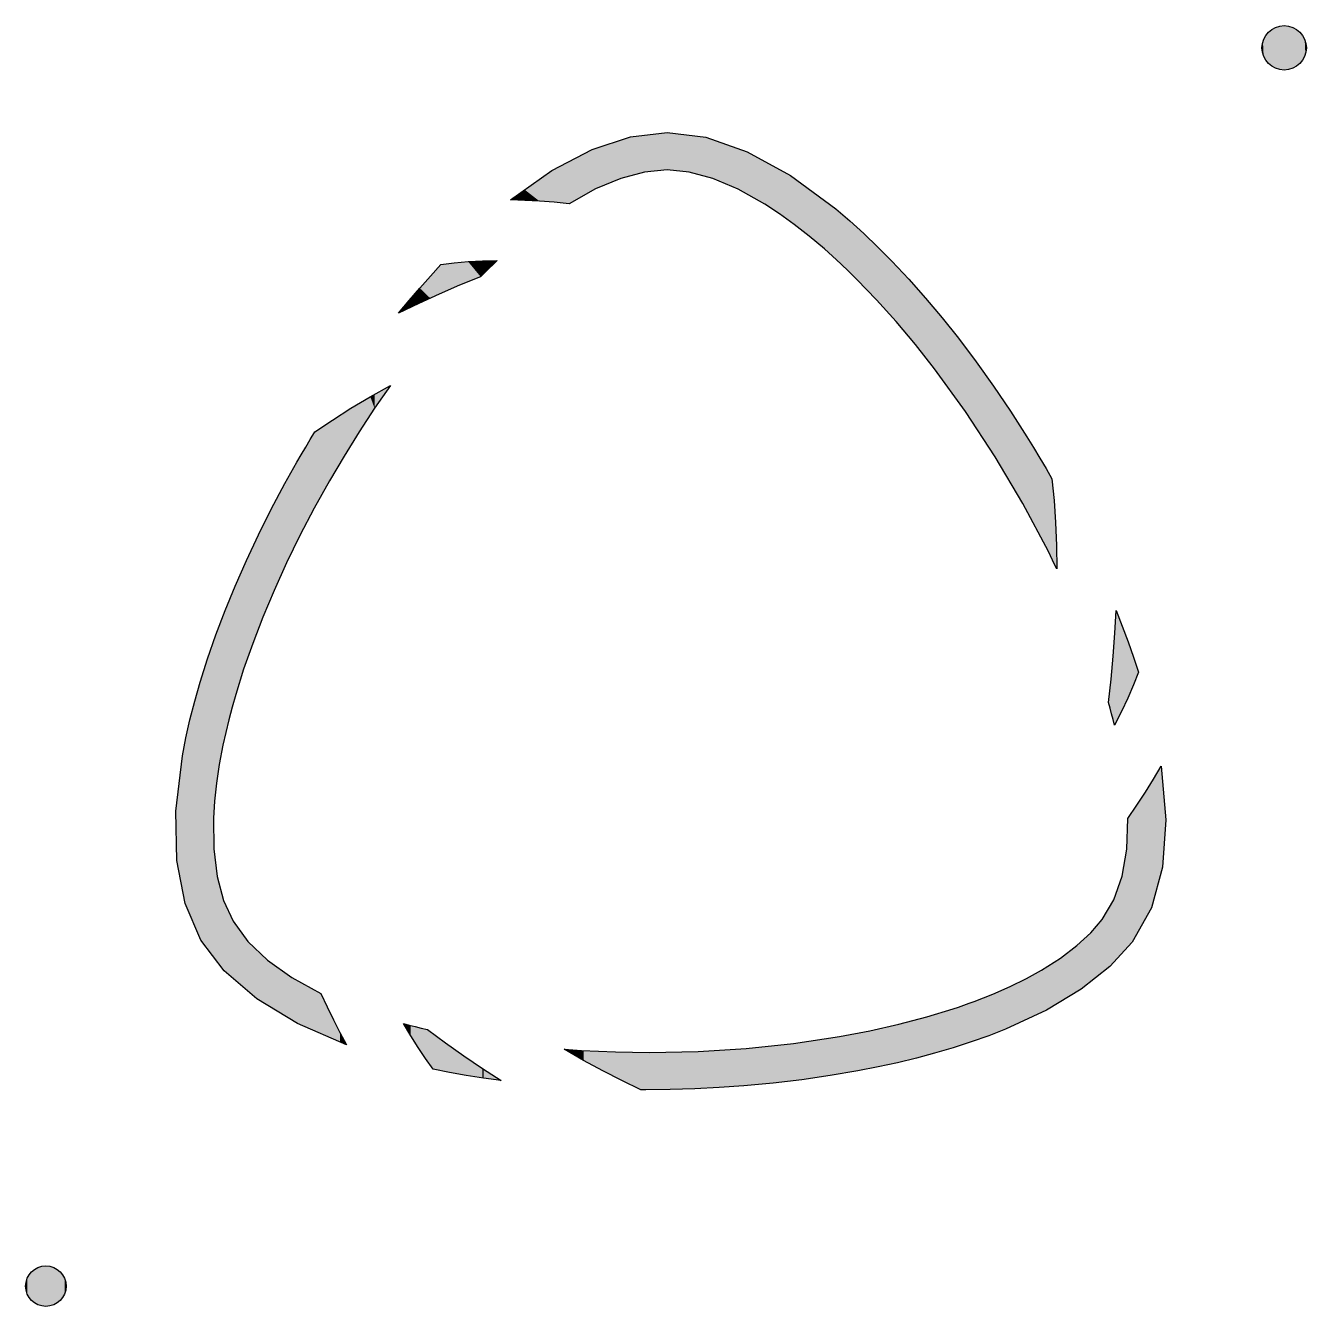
# Model space of a CAD drawing. Extents: x 0 to 45, y -45 to 0.
import ezdxf

# ---------------------------------------------------------------- set-up
doc = ezdxf.new("R2010")
doc.units = 0
doc.layers.add('LAYER_1', color=7, linetype='CONTINUOUS')

# ---------------------------------------------------------------- blocks, each defined once
blk = doc.blocks.new('*U1')
at = {"layer": 'LAYER_1', "color": 1}
for points in [[(38.313, -24.475), (38.271, -21.35), (38.313, -20.555)], [(38.313, -24.475), (38.313, -20.555), (38.506, -24.099)], [(38.506, -24.099), (38.313, -20.555), (38.506, -21.047)], [(38.506, -24.099), (38.506, -21.047), (38.529, -24.05)], [(38.529, -24.05), (38.506, -21.047), (38.529, -21.106)], [(38.529, -24.05), (38.529, -21.106), (38.729, -23.627)], [(38.729, -23.627), (38.529, -21.106), (38.729, -21.642)], [(38.258, -24.581), (38.212, -22.154), (38.258, -21.521)], [(38.271, -24.557), (38.258, -21.521), (38.271, -21.35)], [(38.258, -24.581), (38.258, -21.521), (38.271, -24.557)], [(38.271, -24.557), (38.271, -21.35), (38.313, -24.475)], [(38.729, -23.627), (38.729, -21.642), (38.733, -23.619)], [(38.733, -23.619), (38.729, -21.642), (38.733, -21.65)], [(38.733, -23.619), (38.733, -21.65), (38.922, -23.177)], [(38.922, -23.177), (38.733, -21.65), (38.922, -22.188)], [(38.208, -24.384), (38.156, -22.754), (38.208, -22.192)], [(38.212, -24.398), (38.208, -22.192), (38.212, -22.154)], [(38.208, -24.384), (38.208, -22.192), (38.212, -24.398)], [(38.212, -24.398), (38.212, -22.154), (38.258, -24.581)], [(38.922, -23.177), (38.922, -22.188), (38.927, -23.167)], [(38.927, -23.167), (38.922, -22.188), (38.927, -22.202)], [(38.927, -23.167), (38.927, -22.202), (39.098, -22.718)], [(38.156, -24.184), (38.137, -22.965), (38.156, -22.754)], [(38.156, -24.184), (38.156, -22.754), (38.208, -24.384)], [(38.102, -23.984), (38.045, -23.782), (38.102, -23.275)], [(38.137, -24.112), (38.102, -23.275), (38.137, -22.965)], [(38.102, -23.984), (38.102, -23.275), (38.137, -24.112)], [(38.137, -24.112), (38.137, -22.965), (38.156, -24.184)]]:
    blk.add_solid(points, dxfattribs=at)
blk = doc.blocks.new('*U2')
at = {"layer": 'LAYER_1', "color": 1}
for points in [[(13.48, -35.408), (13.273, -35.059), (13.48, -35.114)], [(13.48, -35.408), (13.48, -35.114), (13.529, -35.491)], [(13.529, -35.491), (13.48, -35.114), (13.529, -35.126)], [(13.529, -35.491), (13.529, -35.126), (13.689, -35.746)], [(13.689, -35.746), (13.529, -35.126), (13.689, -35.167)], [(13.689, -35.746), (13.689, -35.167), (13.788, -35.902)], [(13.788, -35.902), (13.689, -35.167), (13.788, -35.192)], [(13.788, -35.902), (13.788, -35.192), (13.901, -36.072)], [(13.901, -36.072), (13.788, -35.192), (13.901, -35.219)], [(13.901, -36.072), (13.901, -35.219), (14.05, -36.293)], [(14.05, -36.293), (13.901, -35.219), (14.05, -35.254)], [(14.05, -36.293), (14.05, -35.254), (14.116, -36.385)], [(14.116, -36.385), (14.05, -35.254), (14.116, -35.27)], [(14.116, -36.385), (14.116, -35.27), (14.314, -36.662)], [(14.314, -36.662), (14.116, -35.27), (14.314, -35.416)], [(14.314, -36.662), (14.314, -35.416), (14.755, -36.751)], [(14.755, -36.751), (14.314, -35.416), (14.755, -35.741)], [(14.755, -36.751), (14.755, -35.741), (14.891, -36.778)], [(14.891, -36.778), (14.755, -35.741), (14.891, -35.837)], [(14.891, -36.778), (14.891, -35.837), (15.401, -36.87)], [(15.401, -36.87), (14.891, -35.837), (15.401, -36.198)], [(15.401, -36.87), (15.401, -36.198), (15.483, -36.885)], [(15.483, -36.885), (15.401, -36.198), (15.483, -36.254)], [(15.483, -36.885), (15.483, -36.254), (16.052, -36.975)], [(16.052, -36.975), (15.483, -36.254), (16.052, -36.64)], [(16.052, -36.975), (16.052, -36.64), (16.088, -36.981)], [(16.088, -36.981), (16.052, -36.64), (16.088, -36.664)], [(16.088, -36.981), (16.088, -36.664), (16.706, -37.068)]]:
    blk.add_solid(points, dxfattribs=at)
blk = doc.blocks.new('*U3')
at = {"layer": 'LAYER_1', "color": 1}
for points in [[(20.909, -5.37), (20.026, -4.308), (20.909, -4.017)], [(21.251, -5.279), (20.909, -4.017), (21.251, -3.904)], [(20.909, -5.37), (20.909, -4.017), (21.251, -5.279)], [(21.748, -5.147), (21.251, -3.904), (21.748, -3.846)], [(21.251, -5.279), (21.251, -3.904), (21.748, -5.147)], [(22.54, -5.072), (21.748, -3.846), (22.54, -3.755)], [(21.748, -5.147), (21.748, -3.846), (22.54, -5.072)], [(22.54, -5.072), (22.54, -3.755), (23.318, -5.148)], [(23.318, -5.148), (22.54, -3.755), (23.318, -3.851)], [(23.318, -5.148), (23.318, -3.851), (23.905, -5.307)], [(23.905, -5.307), (23.318, -3.851), (23.905, -3.924)], [(23.905, -5.307), (23.905, -3.924), (24.151, -5.374)], [(24.151, -5.374), (23.905, -3.924), (24.151, -4.01)], [(24.151, -5.374), (24.151, -4.01), (25.037, -5.75)], [(25.037, -5.75), (24.151, -4.01), (25.037, -4.32)], [(19.901, -5.809), (19.102, -4.771), (19.901, -4.35)], [(20.026, -5.74), (19.901, -4.35), (20.026, -4.308)], [(19.901, -5.809), (19.901, -4.35), (20.026, -5.74)], [(20.026, -5.74), (20.026, -4.308), (20.909, -5.37)], [(25.037, -5.75), (25.037, -4.32), (25.351, -5.926)], [(25.351, -5.926), (25.037, -4.32), (25.351, -4.43)], [(25.351, -5.926), (25.351, -4.43), (25.973, -6.275)], [(25.973, -6.275), (25.351, -4.43), (25.973, -4.774)], [(19.102, -6.256), (18.572, -5.05), (19.102, -4.771)], [(19.102, -6.256), (19.102, -4.771), (19.901, -5.809)], [(25.973, -6.275), (25.973, -4.774), (26.485, -6.611)], [(26.485, -6.611), (25.973, -4.774), (26.485, -5.057)], [(18.494, -6.199), (18.05, -5.405), (18.494, -5.09)], [(18.572, -6.205), (18.494, -5.09), (18.572, -5.05)], [(18.494, -6.199), (18.494, -5.09), (18.572, -6.205)], [(18.572, -6.205), (18.572, -5.05), (19.102, -6.256)], [(26.485, -6.611), (26.485, -5.057), (26.872, -6.89)], [(26.872, -6.89), (26.485, -5.057), (26.872, -5.27)], [(26.872, -6.89), (26.872, -5.27), (27.006, -6.986)], [(27.006, -6.986), (26.872, -5.27), (27.006, -5.369)], [(27.006, -6.986), (27.006, -5.369), (27.533, -7.399)], [(27.533, -7.399), (27.006, -5.369), (27.533, -5.758)], [(17.538, -6.139), (17.035, -6.124), (17.538, -5.768)], [(18.05, -6.166), (17.538, -5.768), (18.05, -5.405)], [(17.538, -6.139), (17.538, -5.768), (18.05, -6.166)], [(18.05, -6.166), (18.05, -5.405), (18.494, -6.199)], [(27.533, -7.399), (27.533, -5.758), (28.064, -7.847)], [(28.064, -7.847), (27.533, -5.758), (28.064, -6.15)], [(28.064, -7.847), (28.064, -6.15), (28.352, -8.103)], [(28.352, -8.103), (28.064, -6.15), (28.352, -6.362)], [(28.352, -8.103), (28.352, -6.362), (28.462, -8.204)], [(28.462, -8.204), (28.352, -6.362), (28.462, -6.443)], [(28.462, -8.204), (28.462, -6.443), (28.639, -8.367)], [(28.639, -8.367), (28.462, -6.443), (28.639, -6.593)], [(28.639, -8.367), (28.639, -6.593), (28.925, -8.639)], [(28.925, -8.639), (28.639, -6.593), (28.925, -6.837)], [(28.925, -8.639), (28.925, -6.837), (28.955, -8.668)], [(28.955, -8.668), (28.925, -6.837), (28.955, -6.862)], [(28.955, -8.668), (28.955, -6.862), (29.209, -8.918)], [(29.209, -8.918), (28.955, -6.862), (29.209, -7.091)], [(29.209, -8.918), (29.209, -7.091), (29.449, -9.167)], [(29.449, -9.167), (29.209, -7.091), (29.449, -7.309)], [(29.449, -9.167), (29.449, -7.309), (29.901, -9.636)], [(29.901, -9.636), (29.449, -7.309), (29.901, -7.741)], [(29.901, -9.636), (29.901, -7.741), (29.945, -9.684)], [(29.945, -9.684), (29.901, -7.741), (29.945, -7.783)], [(29.945, -9.684), (29.945, -7.783), (30.44, -10.234)], [(30.44, -10.234), (29.945, -7.783), (30.44, -8.281)], [(30.44, -10.234), (30.44, -8.281), (30.588, -10.4)], [(30.588, -10.4), (30.44, -8.281), (30.588, -8.439)], [(30.588, -10.4), (30.588, -8.439), (31.03, -10.924)], [(31.03, -10.924), (30.588, -8.439), (31.03, -8.909)], [(31.03, -10.924), (31.03, -8.909), (31.268, -11.206)], [(31.268, -11.206), (31.03, -8.909), (31.268, -9.177)], [(31.268, -11.206), (31.268, -9.177), (31.617, -11.648)], [(31.617, -11.648), (31.268, -9.177), (31.617, -9.571)], [(31.617, -11.648), (31.617, -9.571), (31.936, -12.054)], [(31.936, -12.054), (31.617, -9.571), (31.936, -9.951)], [(31.936, -12.054), (31.936, -9.951), (32.199, -12.415)], [(32.199, -12.415), (31.936, -9.951), (32.199, -10.263)], [(32.199, -12.415), (32.199, -10.263), (32.774, -13.208)], [(32.774, -13.208), (32.199, -10.263), (32.774, -10.985)], [(32.774, -13.208), (32.774, -10.985), (33.028, -13.559)], [(33.028, -13.559), (32.774, -10.985), (33.028, -11.322)], [(33.028, -13.559), (33.028, -11.322), (33.398, -14.123)], [(33.398, -14.123), (33.028, -11.322), (33.398, -11.811)], [(33.398, -14.123), (33.398, -11.811), (34.009, -15.056)], [(34.009, -15.056), (33.398, -11.811), (34.009, -12.666)], [(34.009, -15.056), (34.009, -12.666), (34.068, -15.147)], [(34.068, -15.147), (34.009, -12.666), (34.068, -12.754)], [(34.068, -15.147), (34.068, -12.754), (34.605, -16.056)], [(34.605, -16.056), (34.068, -12.754), (34.605, -13.547)], [(34.605, -16.056), (34.605, -13.547), (35.041, -16.795)], [(35.041, -16.795), (34.605, -13.547), (35.041, -14.228)], [(35.041, -16.795), (35.041, -14.228), (35.183, -17.063)], [(35.183, -17.063), (35.041, -14.228), (35.183, -14.45)], [(35.183, -17.063), (35.183, -14.45), (35.412, -17.497)], [(35.412, -17.497), (35.183, -14.45), (35.412, -14.823)], [(35.412, -17.497), (35.412, -14.823), (35.636, -17.919)], [(35.636, -17.919), (35.412, -14.823), (35.636, -15.193)], [(35.636, -17.919), (35.636, -15.193), (35.852, -18.328)], [(35.852, -18.328), (35.636, -15.193), (35.852, -15.56)], [(35.852, -18.328), (35.852, -15.56), (35.934, -18.482)], [(35.934, -18.482), (35.852, -15.56), (35.934, -15.702)], [(35.934, -18.482), (35.934, -15.702), (36.008, -18.631)], [(36.008, -18.631), (35.934, -15.702), (36.008, -15.831)], [(36.008, -18.631), (36.008, -15.831), (36.061, -18.739)], [(36.061, -18.739), (36.008, -15.831), (36.061, -15.923)], [(36.061, -18.739), (36.061, -15.923), (36.081, -18.781)], [(36.081, -18.781), (36.061, -15.923), (36.081, -16.137)], [(36.081, -18.781), (36.081, -16.137), (36.134, -18.889)], [(36.134, -18.889), (36.081, -16.137), (36.134, -16.68)], [(36.134, -18.889), (36.134, -16.68), (36.155, -18.932)], [(36.155, -18.932), (36.134, -16.68), (36.155, -16.992)], [(36.155, -18.932), (36.155, -16.992), (36.186, -18.998)], [(36.186, -18.998), (36.155, -16.992), (36.186, -17.461)], [(36.186, -18.998), (36.186, -17.461), (36.217, -19.063)], [(36.217, -19.063), (36.186, -17.461), (36.217, -18.263)], [(36.217, -19.063), (36.217, -18.263), (36.228, -19.084)]]:
    blk.add_solid(points, dxfattribs=at)
blk = doc.blocks.new('*U4')
at = {"layer": 'LAYER_1', "color": 1}
for points in [[(39.896, -29.753), (39.63, -26.471), (39.896, -26.017)], [(39.896, -29.753), (39.896, -26.017), (39.948, -29.565)], [(39.948, -29.565), (39.896, -26.017), (39.948, -26.605)], [(39.63, -30.718), (39.553, -26.596), (39.63, -26.471)], [(39.63, -30.718), (39.63, -26.471), (39.896, -29.753)], [(39.347, -31.365), (39.047, -27.393), (39.347, -26.93)], [(39.553, -30.998), (39.347, -26.93), (39.553, -26.596)], [(39.347, -31.365), (39.347, -26.93), (39.553, -30.998)], [(39.553, -30.998), (39.553, -26.596), (39.63, -30.718)], [(39.948, -29.565), (39.948, -26.605), (40.062, -27.903)], [(39.047, -31.9), (38.879, -27.639), (39.047, -27.393)], [(39.047, -31.9), (39.047, -27.393), (39.347, -31.365)], [(38.73, -32.362), (38.689, -28.936), (38.73, -27.858)], [(38.879, -32.198), (38.73, -27.858), (38.879, -27.639)], [(38.73, -32.362), (38.73, -27.858), (38.879, -32.198)], [(38.879, -32.198), (38.879, -27.639), (39.047, -31.9)], [(38.689, -32.408), (38.524, -29.889), (38.689, -28.936)], [(38.689, -32.408), (38.689, -28.936), (38.73, -32.362)], [(38.524, -32.589), (38.236, -30.713), (38.524, -29.889)], [(38.524, -32.589), (38.524, -29.889), (38.689, -32.408)], [(38.096, -33.059), (37.826, -31.406), (38.096, -30.95)], [(38.236, -32.905), (38.096, -30.95), (38.236, -30.713)], [(38.096, -33.059), (38.096, -30.95), (38.236, -32.905)], [(38.236, -32.905), (38.236, -30.713), (38.524, -32.589)], [(37.826, -33.274), (37.425, -31.873), (37.826, -31.406)], [(37.826, -33.274), (37.826, -31.406), (38.096, -33.059)], [(37.425, -33.593), (37.092, -32.182), (37.425, -31.873)], [(37.425, -33.593), (37.425, -31.873), (37.826, -33.274)], [(36.935, -33.952), (36.359, -32.764), (36.935, -32.326)], [(37.092, -33.858), (36.935, -32.326), (37.092, -32.182)], [(36.935, -33.952), (36.935, -32.326), (37.092, -33.858)], [(37.092, -33.858), (37.092, -32.182), (37.425, -33.593)], [(36.359, -34.298), (35.869, -33.076), (36.359, -32.764)], [(36.359, -34.298), (36.359, -32.764), (36.935, -33.952)], [(35.699, -34.671), (35.166, -33.478), (35.699, -33.184)], [(35.869, -34.592), (35.699, -33.184), (35.869, -33.076)], [(35.699, -34.671), (35.699, -33.184), (35.869, -34.592)], [(35.869, -34.592), (35.869, -33.076), (36.359, -34.298)], [(35.166, -34.918), (34.592, -33.76), (35.166, -33.478)], [(35.166, -34.918), (35.166, -33.478), (35.699, -34.671)], [(33.841, -35.489), (33.328, -34.285), (33.841, -34.083)], [(33.978, -35.436), (33.841, -34.083), (33.978, -34.029)], [(33.841, -35.489), (33.841, -34.083), (33.978, -35.436)], [(34.432, -35.258), (33.978, -34.029), (34.432, -33.83)], [(33.978, -35.436), (33.978, -34.029), (34.432, -35.258)], [(34.592, -35.184), (34.432, -33.83), (34.592, -33.76)], [(34.432, -35.258), (34.432, -33.83), (34.592, -35.184)], [(34.592, -35.184), (34.592, -33.76), (35.166, -34.918)], [(32.588, -35.915), (31.937, -34.744), (32.588, -34.545)], [(32.592, -35.914), (32.588, -34.545), (32.592, -34.544)], [(32.588, -35.915), (32.588, -34.545), (32.592, -35.914)], [(32.776, -35.854), (32.592, -34.544), (32.776, -34.482)], [(32.592, -35.914), (32.592, -34.544), (32.776, -35.854)], [(32.962, -35.794), (32.776, -34.482), (32.962, -34.417)], [(32.776, -35.854), (32.776, -34.482), (32.962, -35.794)], [(33.146, -35.734), (32.962, -34.417), (33.146, -34.352)], [(32.962, -35.794), (32.962, -34.417), (33.146, -35.734)], [(33.227, -35.708), (33.146, -34.352), (33.227, -34.322)], [(33.146, -35.734), (33.146, -34.352), (33.227, -35.708)], [(33.328, -35.672), (33.227, -34.322), (33.328, -34.285)], [(33.227, -35.708), (33.227, -34.322), (33.328, -35.672)], [(33.328, -35.672), (33.328, -34.285), (33.841, -35.489)], [(30.634, -36.437), (29.949, -35.252), (30.634, -35.098)], [(30.686, -36.424), (30.634, -35.098), (30.686, -35.086)], [(30.634, -36.437), (30.634, -35.098), (30.686, -36.424)], [(31.297, -36.277), (30.686, -35.086), (31.297, -34.925)], [(30.686, -36.424), (30.686, -35.086), (31.297, -36.277)], [(31.662, -36.179), (31.297, -34.925), (31.662, -34.829)], [(31.297, -36.277), (31.297, -34.925), (31.662, -36.179)], [(31.937, -36.106), (31.662, -34.829), (31.937, -34.744)], [(31.662, -36.179), (31.662, -34.829), (31.937, -36.106)], [(31.937, -36.106), (31.937, -34.744), (32.588, -35.915)], [(28.596, -36.836), (28.272, -35.568), (28.596, -35.52)], [(29.244, -36.724), (28.596, -35.52), (29.244, -35.396)], [(28.596, -36.836), (28.596, -35.52), (29.244, -36.724)], [(29.663, -36.642), (29.244, -35.396), (29.663, -35.316)], [(29.244, -36.724), (29.244, -35.396), (29.663, -36.642)], [(29.949, -36.586), (29.663, -35.316), (29.949, -35.252)], [(29.663, -36.642), (29.663, -35.316), (29.949, -36.586)], [(29.949, -36.586), (29.949, -35.252), (30.634, -36.437)], [(19.078, -36.055), (18.925, -35.967), (19.078, -35.978)], [(19.078, -36.055), (19.078, -35.978), (19.229, -36.142)], [(19.229, -36.142), (19.078, -35.978), (19.229, -35.988)], [(19.229, -36.142), (19.229, -35.988), (19.38, -36.229)], [(19.38, -36.229), (19.229, -35.988), (19.38, -35.998)], [(19.38, -36.229), (19.38, -35.998), (19.529, -36.315)], [(19.529, -36.315), (19.38, -35.998), (19.529, -36.007)], [(24.372, -37.311), (23.633, -36.041), (24.372, -35.995)], [(25.233, -37.25), (24.372, -35.995), (25.233, -35.942)], [(24.372, -37.311), (24.372, -35.995), (25.233, -37.25)], [(25.322, -37.242), (25.233, -35.942), (25.322, -35.936)], [(25.233, -37.25), (25.233, -35.942), (25.322, -37.242)], [(26.263, -37.154), (25.322, -35.936), (26.263, -35.837)], [(25.322, -37.242), (25.322, -35.936), (26.263, -37.154)], [(26.979, -37.07), (26.263, -35.837), (26.979, -35.762)], [(26.263, -37.154), (26.263, -35.837), (26.979, -37.07)], [(27.277, -37.035), (26.979, -35.762), (27.277, -35.717)], [(26.979, -37.07), (26.979, -35.762), (27.277, -37.035)], [(28.272, -36.891), (27.277, -35.717), (28.272, -35.568)], [(27.277, -37.035), (27.277, -35.717), (28.272, -36.891)], [(28.272, -36.891), (28.272, -35.568), (28.596, -36.836)], [(19.529, -36.315), (19.529, -36.007), (19.606, -36.359)], [(19.606, -36.359), (19.529, -36.007), (19.606, -36.011)], [(19.606, -36.359), (19.606, -36.011), (20.123, -36.64)], [(20.123, -36.64), (19.606, -36.011), (20.123, -36.037)], [(20.123, -36.64), (20.123, -36.037), (20.282, -36.727)], [(20.282, -36.727), (20.123, -36.037), (20.282, -36.042)], [(20.282, -36.727), (20.282, -36.042), (20.72, -36.951)], [(20.72, -36.951), (20.282, -36.042), (20.72, -36.058)], [(20.72, -36.951), (20.72, -36.058), (20.952, -37.069)], [(20.952, -37.069), (20.72, -36.058), (20.952, -36.063)], [(20.952, -37.069), (20.952, -36.063), (21.319, -37.245)], [(21.319, -37.245), (20.952, -36.063), (21.319, -36.071)], [(21.319, -37.245), (21.319, -36.071), (21.613, -37.387)], [(21.613, -37.387), (21.319, -36.071), (21.613, -36.073)], [(21.613, -37.387), (21.613, -36.073), (21.659, -37.387)], [(21.659, -37.387), (21.613, -36.073), (21.659, -36.074)], [(21.659, -37.387), (21.659, -36.074), (21.705, -37.388)], [(21.705, -37.388), (21.659, -36.074), (21.705, -36.074)], [(21.705, -37.388), (21.705, -36.074), (21.75, -37.388)], [(21.75, -37.388), (21.705, -36.074), (21.75, -36.074)], [(21.75, -37.388), (21.75, -36.074), (21.796, -37.389)], [(21.796, -37.389), (21.75, -36.074), (21.796, -36.075)], [(21.796, -37.389), (21.796, -36.075), (21.916, -37.388)], [(21.916, -37.388), (21.796, -36.075), (21.916, -36.076)], [(22.65, -37.38), (21.916, -36.076), (22.65, -36.061)], [(21.916, -37.388), (21.916, -36.076), (22.65, -37.38)], [(23.51, -37.354), (22.65, -36.061), (23.51, -36.043)], [(22.65, -37.38), (22.65, -36.061), (23.51, -37.354)], [(23.633, -37.348), (23.51, -36.043), (23.633, -36.041)], [(23.51, -37.354), (23.51, -36.043), (23.633, -37.348)], [(23.633, -37.348), (23.633, -36.041), (24.372, -37.311)]]:
    blk.add_solid(points, dxfattribs=at)
blk = doc.blocks.new('*U5')
at = {"layer": 'LAYER_1', "color": 1}
for points in [[(14.525, -9.441), (14.221, -8.804), (14.525, -8.473)], [(14.594, -9.411), (14.525, -8.473), (14.594, -8.397)], [(14.525, -9.441), (14.525, -8.473), (14.594, -9.411)], [(15.06, -9.208), (14.594, -8.397), (15.06, -8.337)], [(14.594, -9.411), (14.594, -8.397), (15.06, -9.208)], [(15.25, -9.125), (15.06, -8.337), (15.25, -8.319)], [(15.06, -9.208), (15.06, -8.337), (15.25, -9.125)], [(15.546, -9.003), (15.25, -8.319), (15.546, -8.292)], [(15.25, -9.125), (15.25, -8.319), (15.546, -9.003)], [(15.985, -8.822), (15.546, -8.292), (15.985, -8.267)], [(15.546, -9.003), (15.546, -8.292), (15.985, -8.822)], [(16.05, -8.757), (15.985, -8.267), (16.05, -8.263)], [(15.985, -8.822), (15.985, -8.267), (16.05, -8.757)], [(16.129, -8.677), (16.05, -8.263), (16.129, -8.261)], [(16.05, -8.757), (16.05, -8.263), (16.129, -8.677)], [(16.275, -8.534), (16.129, -8.261), (16.275, -8.258)], [(16.129, -8.677), (16.129, -8.261), (16.275, -8.534)], [(16.422, -8.392), (16.275, -8.258), (16.422, -8.254)], [(16.275, -8.534), (16.275, -8.258), (16.422, -8.392)], [(16.422, -8.392), (16.422, -8.254), (16.57, -8.251)], [(14.221, -9.581), (13.848, -9.224), (14.221, -8.804)], [(14.221, -9.581), (14.221, -8.804), (14.525, -9.441)], [(13.81, -9.769), (13.476, -9.659), (13.81, -9.269)], [(13.848, -9.751), (13.81, -9.269), (13.848, -9.224)], [(13.81, -9.769), (13.81, -9.269), (13.848, -9.751)], [(13.848, -9.751), (13.848, -9.224), (14.221, -9.581)], [(13.476, -9.93), (13.107, -10.108), (13.476, -9.659)], [(13.476, -9.93), (13.476, -9.659), (13.81, -9.769)]]:
    blk.add_solid(points, dxfattribs=at)
blk = doc.blocks.new('*U6')
at = {"layer": 'LAYER_1', "color": 1}
for points in [[(12.11, -13.674), (11.717, -13.274), (12.11, -13.039)], [(12.26, -13.445), (12.11, -13.039), (12.26, -12.954)], [(12.11, -13.674), (12.11, -13.039), (12.26, -13.445)], [(12.26, -13.445), (12.26, -12.954), (12.816, -12.642)], [(11.432, -14.732), (11.276, -13.543), (11.432, -13.444)], [(11.717, -14.273), (11.432, -13.444), (11.717, -13.274)], [(11.432, -14.732), (11.432, -13.444), (11.717, -14.273)], [(11.717, -14.273), (11.717, -13.274), (12.11, -13.674)], [(10.673, -15.997), (10.592, -13.986), (10.673, -13.931)], [(10.783, -15.812), (10.673, -13.931), (10.783, -13.857)], [(10.673, -15.997), (10.673, -13.931), (10.783, -15.812)], [(10.816, -15.755), (10.783, -13.857), (10.816, -13.836)], [(10.783, -15.812), (10.783, -13.857), (10.816, -15.755)], [(11.044, -15.368), (10.816, -13.836), (11.044, -13.691)], [(10.816, -15.755), (10.816, -13.836), (11.044, -15.368)], [(11.187, -15.125), (11.044, -13.691), (11.187, -13.599)], [(11.044, -15.368), (11.044, -13.691), (11.187, -15.125)], [(11.276, -14.982), (11.187, -13.599), (11.276, -13.543)], [(11.187, -15.125), (11.187, -13.599), (11.276, -14.982)], [(11.276, -14.982), (11.276, -13.543), (11.432, -14.732)], [(10.141, -16.955), (10, -14.544), (10.141, -14.314)], [(10.164, -16.913), (10.141, -14.314), (10.164, -14.276)], [(10.141, -16.955), (10.141, -14.314), (10.164, -16.913)], [(10.374, -16.536), (10.164, -14.276), (10.374, -14.134)], [(10.164, -16.913), (10.164, -14.276), (10.374, -16.536)], [(10.592, -16.143), (10.374, -14.134), (10.592, -13.986)], [(10.374, -16.536), (10.374, -14.134), (10.592, -16.143)], [(10.592, -16.143), (10.592, -13.986), (10.673, -15.997)], [(9.84, -17.53), (9.683, -15.077), (9.84, -14.811)], [(10, -17.223), (9.84, -14.811), (10, -14.544)], [(9.84, -17.53), (9.84, -14.811), (10, -17.223)], [(10, -17.223), (10, -14.544), (10.141, -16.955)], [(9.556, -18.084), (9.53, -15.342), (9.556, -15.296)], [(9.638, -17.917), (9.556, -15.296), (9.638, -15.155)], [(9.556, -18.084), (9.556, -15.296), (9.638, -17.917)], [(9.683, -17.831), (9.638, -15.155), (9.683, -15.077)], [(9.638, -17.917), (9.638, -15.155), (9.683, -17.831)], [(9.683, -17.831), (9.683, -15.077), (9.84, -17.53)], [(9.319, -18.57), (9.215, -15.904), (9.319, -15.715)], [(9.351, -18.505), (9.319, -15.715), (9.351, -15.658)], [(9.319, -18.57), (9.319, -15.715), (9.351, -18.505)], [(9.424, -18.355), (9.351, -15.658), (9.424, -15.527)], [(9.351, -18.505), (9.351, -15.658), (9.424, -18.355)], [(9.53, -18.138), (9.424, -15.527), (9.53, -15.342)], [(9.424, -18.355), (9.424, -15.527), (9.53, -18.138)], [(9.53, -18.138), (9.53, -15.342), (9.556, -18.084)], [(9.11, -19.006), (8.73, -16.809), (9.11, -16.093)], [(9.167, -18.881), (9.11, -16.093), (9.167, -15.99)], [(9.11, -19.006), (9.11, -16.093), (9.167, -18.881)], [(9.215, -18.784), (9.167, -15.99), (9.215, -15.904)], [(9.167, -18.881), (9.167, -15.99), (9.215, -18.784)], [(9.215, -18.784), (9.215, -15.904), (9.319, -18.57)], [(8.633, -20.073), (8.495, -17.266), (8.633, -16.991)], [(8.73, -19.842), (8.633, -16.991), (8.73, -16.809)], [(8.633, -20.073), (8.633, -16.991), (8.73, -19.842)], [(8.73, -19.842), (8.73, -16.809), (9.11, -19.006)], [(8.495, -20.4), (8.335, -17.586), (8.495, -17.266)], [(8.495, -20.4), (8.495, -17.266), (8.633, -20.073)], [(8.181, -21.179), (8.119, -18.024), (8.181, -17.892)], [(8.335, -20.781), (8.181, -17.892), (8.335, -17.586)], [(8.181, -21.179), (8.181, -17.892), (8.335, -20.781)], [(8.335, -20.781), (8.335, -17.586), (8.495, -20.4)], [(7.978, -21.707), (7.809, -18.682), (7.978, -18.325)], [(8.119, -21.34), (7.978, -18.325), (8.119, -18.024)], [(7.978, -21.707), (7.978, -18.325), (8.119, -21.34)], [(8.119, -21.34), (8.119, -18.024), (8.181, -21.179)], [(7.757, -22.337), (7.659, -19.015), (7.757, -18.793)], [(7.809, -22.187), (7.757, -18.793), (7.809, -18.682)], [(7.757, -22.337), (7.757, -18.793), (7.809, -22.187)], [(7.809, -22.187), (7.809, -18.682), (7.978, -21.707)], [(7.659, -22.615), (7.381, -19.645), (7.659, -19.015)], [(7.659, -22.615), (7.659, -19.015), (7.757, -22.337)], [(7.361, -23.574), (7.296, -19.851), (7.361, -19.691)], [(7.381, -23.503), (7.361, -19.691), (7.381, -19.645)], [(7.361, -23.574), (7.361, -19.691), (7.381, -23.503)], [(7.381, -23.503), (7.381, -19.645), (7.659, -22.615)], [(7.137, -24.397), (7.03, -20.497), (7.137, -20.237)], [(7.254, -23.951), (7.137, -20.237), (7.254, -19.951)], [(7.137, -24.397), (7.137, -20.237), (7.254, -23.951)], [(7.296, -23.806), (7.254, -19.951), (7.296, -19.851)], [(7.254, -23.951), (7.254, -19.951), (7.296, -23.806)], [(7.296, -23.806), (7.296, -19.851), (7.361, -23.574)], [(6.958, -25.169), (6.934, -20.746), (6.958, -20.683)], [(6.981, -25.065), (6.958, -20.683), (6.981, -20.622)], [(6.958, -25.169), (6.958, -20.683), (6.981, -25.065)], [(7.008, -24.944), (6.981, -20.622), (7.008, -20.553)], [(6.981, -25.065), (6.981, -20.622), (7.008, -24.944)], [(7.03, -24.84), (7.008, -20.553), (7.03, -20.497)], [(7.008, -24.944), (7.008, -20.553), (7.03, -24.84)], [(7.03, -24.84), (7.03, -20.497), (7.137, -24.397)], [(6.805, -25.958), (6.729, -21.285), (6.805, -21.086)], [(6.934, -25.278), (6.805, -21.086), (6.934, -20.746)], [(6.805, -25.958), (6.805, -21.086), (6.934, -25.278)], [(6.934, -25.278), (6.934, -20.746), (6.958, -25.169)], [(6.637, -27.245), (6.609, -21.619), (6.637, -21.539)], [(6.684, -26.819), (6.637, -21.539), (6.684, -21.405)], [(6.637, -27.245), (6.637, -21.539), (6.684, -26.819)], [(6.706, -26.615), (6.684, -21.405), (6.706, -21.347)], [(6.684, -26.819), (6.684, -21.405), (6.706, -26.615)], [(6.729, -26.461), (6.706, -21.347), (6.729, -21.285)], [(6.706, -26.615), (6.706, -21.347), (6.729, -26.461)], [(6.729, -26.461), (6.729, -21.285), (6.805, -25.958)], [(6.599, -32.713), (6.391, -22.245), (6.599, -21.649)], [(6.609, -27.682), (6.599, -21.649), (6.609, -21.619)], [(6.599, -27.848), (6.599, -21.649), (6.609, -27.682)], [(6.609, -27.682), (6.609, -21.619), (6.637, -27.245)], [(6.391, -32.44), (6.158, -22.98), (6.391, -22.245)], [(6.391, -32.44), (6.391, -22.245), (6.599, -32.713)], [(6.13, -32.069), (5.94, -23.734), (6.13, -23.07)], [(6.158, -32.135), (6.13, -23.07), (6.158, -22.98)], [(6.13, -32.069), (6.13, -23.07), (6.158, -32.135)], [(6.158, -32.135), (6.158, -22.98), (6.391, -32.44)], [(5.94, -31.63), (5.773, -24.387), (5.94, -23.734)], [(5.94, -31.63), (5.94, -23.734), (6.13, -32.069)], [(5.773, -31.242), (5.629, -25.027), (5.773, -24.387)], [(5.773, -31.242), (5.773, -24.387), (5.94, -31.63)], [(5.602, -30.846), (5.508, -25.651), (5.602, -25.164)], [(5.629, -30.908), (5.602, -25.164), (5.629, -25.027)], [(5.602, -30.846), (5.602, -25.164), (5.629, -30.908)], [(5.629, -30.908), (5.629, -25.027), (5.773, -31.242)], [(5.508, -30.36), (5.308, -27.332), (5.508, -25.651)], [(5.508, -30.36), (5.508, -25.651), (5.602, -30.846)], [(5.308, -29.332), (5.276, -27.598), (5.308, -27.332)], [(5.308, -29.332), (5.308, -27.332), (5.508, -30.36)], [(6.599, -32.713), (6.599, -27.848), (6.609, -32.727)], [(6.609, -32.727), (6.599, -27.848), (6.609, -28.926)], [(6.609, -32.727), (6.609, -28.926), (6.637, -32.763)], [(6.637, -32.763), (6.609, -28.926), (6.637, -29.15)], [(6.637, -32.763), (6.637, -29.15), (6.684, -32.825)], [(6.684, -32.825), (6.637, -29.15), (6.684, -29.525)], [(6.684, -32.825), (6.684, -29.525), (6.706, -32.854)], [(6.706, -32.854), (6.684, -29.525), (6.706, -29.704)], [(6.706, -32.854), (6.706, -29.704), (6.729, -32.885)], [(6.729, -32.885), (6.706, -29.704), (6.729, -29.891)], [(6.729, -32.885), (6.729, -29.891), (6.805, -32.984)], [(6.805, -32.984), (6.729, -29.891), (6.805, -30.173)], [(6.805, -32.984), (6.805, -30.173), (6.934, -33.154)], [(6.934, -33.154), (6.805, -30.173), (6.934, -30.651)], [(6.934, -33.154), (6.934, -30.651), (6.958, -33.185)], [(6.958, -33.185), (6.934, -30.651), (6.958, -30.74)], [(6.958, -33.185), (6.958, -30.74), (6.981, -33.215)], [(6.981, -33.215), (6.958, -30.74), (6.981, -30.79)], [(6.981, -33.215), (6.981, -30.79), (7.008, -33.238)], [(7.008, -33.238), (6.981, -30.79), (7.008, -30.847)], [(7.008, -33.238), (7.008, -30.847), (7.03, -33.258)], [(7.03, -33.258), (7.008, -30.847), (7.03, -30.896)], [(7.03, -33.258), (7.03, -30.896), (7.137, -33.35)], [(7.137, -33.35), (7.03, -30.896), (7.137, -31.127)], [(7.137, -33.35), (7.137, -31.127), (7.254, -33.451)], [(7.254, -33.451), (7.137, -31.127), (7.254, -31.381)], [(7.254, -33.451), (7.254, -31.381), (7.296, -33.486)], [(7.296, -33.486), (7.254, -31.381), (7.296, -31.47)], [(7.296, -33.486), (7.296, -31.47), (7.361, -33.543)], [(7.361, -33.543), (7.296, -31.47), (7.361, -31.56)], [(7.361, -33.543), (7.361, -31.56), (7.381, -33.56)], [(7.381, -33.56), (7.361, -31.56), (7.381, -31.588)], [(7.381, -33.56), (7.381, -31.588), (7.659, -33.799)], [(7.659, -33.799), (7.381, -31.588), (7.659, -31.97)], [(7.659, -33.799), (7.659, -31.97), (7.757, -33.883)], [(7.757, -33.883), (7.659, -31.97), (7.757, -32.104)], [(7.757, -33.883), (7.757, -32.104), (7.809, -33.928)], [(7.809, -33.928), (7.757, -32.104), (7.809, -32.176)], [(7.809, -33.928), (7.809, -32.176), (7.978, -34.073)], [(7.978, -34.073), (7.809, -32.176), (7.978, -32.338)], [(7.978, -34.073), (7.978, -32.338), (8.119, -34.195)], [(8.119, -34.195), (7.978, -32.338), (8.119, -32.474)], [(8.119, -34.195), (8.119, -32.474), (8.181, -34.232)], [(8.181, -34.232), (8.119, -32.474), (8.181, -32.534)], [(8.181, -34.232), (8.181, -32.534), (8.335, -34.325)], [(8.335, -34.325), (8.181, -32.534), (8.335, -32.681)], [(8.335, -34.325), (8.335, -32.681), (8.495, -34.422)], [(8.495, -34.422), (8.335, -32.681), (8.495, -32.836)], [(8.495, -34.422), (8.495, -32.836), (8.633, -34.505)], [(8.633, -34.505), (8.495, -32.836), (8.633, -32.934)], [(8.633, -34.505), (8.633, -32.934), (8.73, -34.564)], [(8.73, -34.564), (8.633, -32.934), (8.73, -33.003)], [(8.73, -34.564), (8.73, -33.003), (9.11, -34.793)], [(9.11, -34.793), (8.73, -33.003), (9.11, -33.275)], [(9.11, -34.793), (9.11, -33.275), (9.167, -34.827)], [(9.167, -34.827), (9.11, -33.275), (9.167, -33.315)], [(9.167, -34.827), (9.167, -33.315), (9.215, -34.856)], [(9.215, -34.856), (9.167, -33.315), (9.215, -33.349)], [(9.215, -34.856), (9.215, -33.349), (9.319, -34.919)], [(9.319, -34.919), (9.215, -33.349), (9.319, -33.424)], [(9.319, -34.919), (9.319, -33.424), (9.351, -34.938)], [(9.351, -34.938), (9.319, -33.424), (9.351, -33.447)], [(9.351, -34.938), (9.351, -33.447), (9.424, -34.983)], [(9.424, -34.983), (9.351, -33.447), (9.424, -33.487)], [(9.424, -34.983), (9.424, -33.487), (9.53, -35.046)], [(9.53, -35.046), (9.424, -33.487), (9.53, -33.545)], [(9.53, -35.046), (9.53, -33.545), (9.556, -35.062)], [(9.556, -35.062), (9.53, -33.545), (9.556, -33.559)], [(9.556, -35.062), (9.556, -33.559), (9.638, -35.098)], [(9.638, -35.098), (9.556, -33.559), (9.638, -33.604)], [(9.638, -35.098), (9.638, -33.604), (9.683, -35.117)], [(9.683, -35.117), (9.638, -33.604), (9.683, -33.628)], [(9.683, -35.117), (9.683, -33.628), (9.84, -35.185)], [(9.84, -35.185), (9.683, -33.628), (9.84, -33.714)], [(9.84, -35.185), (9.84, -33.714), (10, -35.254)], [(10, -35.254), (9.84, -33.714), (10, -33.802)], [(10, -35.254), (10, -33.802), (10.141, -35.315)], [(10.141, -35.315), (10, -33.802), (10.141, -33.879)], [(10.141, -35.315), (10.141, -33.879), (10.164, -35.325)], [(10.164, -35.325), (10.141, -33.879), (10.164, -33.892)], [(10.164, -35.325), (10.164, -33.892), (10.374, -35.416)], [(10.374, -35.416), (10.164, -33.892), (10.374, -34.007)], [(10.374, -35.416), (10.374, -34.007), (10.592, -35.51)], [(10.592, -35.51), (10.374, -34.007), (10.592, -34.475)], [(10.592, -35.51), (10.592, -34.475), (10.673, -35.545)], [(10.673, -35.545), (10.592, -34.475), (10.673, -34.64)], [(10.673, -35.545), (10.673, -34.64), (10.783, -35.593)], [(10.783, -35.593), (10.673, -34.64), (10.783, -34.863)], [(10.783, -35.593), (10.783, -34.863), (10.816, -35.607)], [(10.816, -35.607), (10.783, -34.863), (10.816, -34.931)], [(10.816, -35.607), (10.816, -34.931), (11.044, -35.706)], [(11.044, -35.706), (10.816, -34.931), (11.044, -35.375)], [(11.044, -35.706), (11.044, -35.375), (11.187, -35.768)], [(11.187, -35.768), (11.044, -35.375), (11.187, -35.641)], [(11.187, -35.768), (11.187, -35.641), (11.276, -35.806)]]:
    blk.add_solid(points, dxfattribs=at)
blk = doc.blocks.new('*U7')
at = {"layer": 'LAYER_1', "color": 14}
for points in [[(0.435, -44.944), (0.372, -43.663), (0.435, -43.633)], [(0.5, -44.968), (0.435, -43.633), (0.5, -43.609)], [(0.435, -44.944), (0.435, -43.633), (0.5, -44.968)], [(0.568, -44.986), (0.5, -43.609), (0.568, -43.591)], [(0.5, -44.968), (0.5, -43.609), (0.568, -44.986)], [(0.639, -44.996), (0.568, -43.591), (0.639, -43.581)], [(0.568, -44.986), (0.568, -43.591), (0.639, -44.996)], [(0.712, -45), (0.639, -43.581), (0.712, -43.577)], [(0.639, -44.996), (0.639, -43.581), (0.712, -45)], [(0.712, -45), (0.712, -43.577), (0.784, -44.996)], [(0.784, -44.996), (0.712, -43.577), (0.784, -43.581)], [(0.784, -44.996), (0.784, -43.581), (0.855, -44.986)], [(0.855, -44.986), (0.784, -43.581), (0.855, -43.591)], [(0.855, -44.986), (0.855, -43.591), (0.923, -44.968)], [(0.923, -44.968), (0.855, -43.591), (0.923, -43.609)], [(0.923, -44.968), (0.923, -43.609), (0.989, -44.944)], [(0.989, -44.944), (0.923, -43.609), (0.989, -43.633)], [(0.989, -44.944), (0.989, -43.633), (1.051, -44.914)], [(1.051, -44.914), (0.989, -43.633), (1.051, -43.663)], [(0.032, -44.5), (0.014, -44.145), (0.032, -44.077)], [(0.056, -44.565), (0.032, -44.077), (0.056, -44.011)], [(0.032, -44.5), (0.032, -44.077), (0.056, -44.565)], [(0.086, -44.628), (0.056, -44.011), (0.086, -43.949)], [(0.056, -44.565), (0.056, -44.011), (0.086, -44.628)], [(0.122, -44.686), (0.086, -43.949), (0.122, -43.891)], [(0.086, -44.628), (0.086, -43.949), (0.122, -44.686)], [(0.162, -44.741), (0.122, -43.891), (0.162, -43.836)], [(0.122, -44.686), (0.122, -43.891), (0.162, -44.741)], [(0.208, -44.792), (0.162, -43.836), (0.208, -43.785)], [(0.162, -44.741), (0.162, -43.836), (0.208, -44.792)], [(0.259, -44.838), (0.208, -43.785), (0.259, -43.739)], [(0.208, -44.792), (0.208, -43.785), (0.259, -44.838)], [(0.314, -44.878), (0.259, -43.739), (0.314, -43.698)], [(0.259, -44.838), (0.259, -43.739), (0.314, -44.878)], [(0.372, -44.914), (0.314, -43.698), (0.372, -43.663)], [(0.314, -44.878), (0.314, -43.698), (0.372, -44.914)], [(0.372, -44.914), (0.372, -43.663), (0.435, -44.944)], [(1.051, -44.914), (1.051, -43.663), (1.109, -44.878)], [(1.109, -44.878), (1.051, -43.663), (1.109, -43.698)], [(1.109, -44.878), (1.109, -43.698), (1.164, -44.838)], [(1.164, -44.838), (1.109, -43.698), (1.164, -43.739)], [(1.164, -44.838), (1.164, -43.739), (1.215, -44.792)], [(1.215, -44.792), (1.164, -43.739), (1.215, -43.785)], [(1.215, -44.792), (1.215, -43.785), (1.261, -44.741)], [(1.261, -44.741), (1.215, -43.785), (1.261, -43.836)], [(1.261, -44.741), (1.261, -43.836), (1.302, -44.686)], [(1.302, -44.686), (1.261, -43.836), (1.302, -43.891)], [(1.302, -44.686), (1.302, -43.891), (1.337, -44.628)], [(1.337, -44.628), (1.302, -43.891), (1.337, -43.949)], [(1.337, -44.628), (1.337, -43.949), (1.367, -44.565)], [(1.367, -44.565), (1.337, -43.949), (1.367, -44.011)], [(1.367, -44.565), (1.367, -44.011), (1.391, -44.5)], [(1.391, -44.5), (1.367, -44.011), (1.391, -44.077)], [(1.391, -44.5), (1.391, -44.077), (1.409, -44.432)], [(1.409, -44.432), (1.391, -44.077), (1.409, -44.145)], [(0.004, -44.361), (0, -44.288), (0.004, -44.216)], [(0.014, -44.432), (0.004, -44.216), (0.014, -44.145)], [(0.004, -44.361), (0.004, -44.216), (0.014, -44.432)], [(0.014, -44.432), (0.014, -44.145), (0.032, -44.5)], [(1.409, -44.432), (1.409, -44.145), (1.419, -44.361)], [(1.419, -44.361), (1.409, -44.145), (1.419, -44.216)], [(1.419, -44.361), (1.419, -44.216), (1.423, -44.288)]]:
    blk.add_solid(points, dxfattribs=at)
blk = doc.blocks.new('*U8')
at = {"layer": 'LAYER_1', "color": 14}
for points in [[(44.219, -1.561), (44.14, -0.004), (44.219, 0)], [(44.219, -1.561), (44.219, 0), (44.299, -1.557)], [(44.299, -1.557), (44.219, 0), (44.299, -0.004)], [(43.533, -1.153), (43.5, -0.477), (43.533, -0.409)], [(43.572, -1.217), (43.533, -0.409), (43.572, -0.344)], [(43.533, -1.153), (43.533, -0.409), (43.572, -1.217)], [(43.617, -1.277), (43.572, -0.344), (43.617, -0.284)], [(43.572, -1.217), (43.572, -0.344), (43.617, -1.277)], [(43.667, -1.333), (43.617, -0.284), (43.667, -0.229)], [(43.617, -1.277), (43.617, -0.284), (43.667, -1.333)], [(43.723, -1.383), (43.667, -0.229), (43.723, -0.178)], [(43.667, -1.333), (43.667, -0.229), (43.723, -1.383)], [(43.783, -1.428), (43.723, -0.178), (43.783, -0.133)], [(43.723, -1.383), (43.723, -0.178), (43.783, -1.428)], [(43.847, -1.467), (43.783, -0.133), (43.847, -0.094)], [(43.783, -1.428), (43.783, -0.133), (43.847, -1.467)], [(43.916, -1.5), (43.847, -0.094), (43.916, -0.061)], [(43.847, -1.467), (43.847, -0.094), (43.916, -1.5)], [(43.987, -1.526), (43.916, -0.061), (43.987, -0.035)], [(43.916, -1.5), (43.916, -0.061), (43.987, -1.526)], [(44.062, -1.545), (43.987, -0.035), (44.062, -0.016)], [(43.987, -1.526), (43.987, -0.035), (44.062, -1.545)], [(44.14, -1.557), (44.062, -0.016), (44.14, -0.004)], [(44.062, -1.545), (44.062, -0.016), (44.14, -1.557)], [(44.14, -1.557), (44.14, -0.004), (44.219, -1.561)], [(44.299, -1.557), (44.299, -0.004), (44.377, -1.545)], [(44.377, -1.545), (44.299, -0.004), (44.377, -0.016)], [(44.377, -1.545), (44.377, -0.016), (44.452, -1.526)], [(44.452, -1.526), (44.377, -0.016), (44.452, -0.035)], [(44.452, -1.526), (44.452, -0.035), (44.523, -1.5)], [(44.523, -1.5), (44.452, -0.035), (44.523, -0.061)], [(44.523, -1.5), (44.523, -0.061), (44.591, -1.467)], [(44.591, -1.467), (44.523, -0.061), (44.591, -0.094)], [(44.591, -1.467), (44.591, -0.094), (44.656, -1.428)], [(44.656, -1.428), (44.591, -0.094), (44.656, -0.133)], [(44.656, -1.428), (44.656, -0.133), (44.716, -1.383)], [(44.716, -1.383), (44.656, -0.133), (44.716, -0.178)], [(44.716, -1.383), (44.716, -0.178), (44.771, -1.333)], [(44.771, -1.333), (44.716, -0.178), (44.771, -0.229)], [(44.771, -1.333), (44.771, -0.229), (44.822, -1.277)], [(44.822, -1.277), (44.771, -0.229), (44.822, -0.284)], [(44.822, -1.277), (44.822, -0.284), (44.867, -1.217)], [(44.867, -1.217), (44.822, -0.284), (44.867, -0.344)], [(44.867, -1.217), (44.867, -0.344), (44.906, -1.153)], [(44.906, -1.153), (44.867, -0.344), (44.906, -0.409)], [(44.906, -1.153), (44.906, -0.409), (44.939, -1.084)], [(44.939, -1.084), (44.906, -0.409), (44.939, -0.477)], [(43.443, -0.86), (43.439, -0.781), (43.443, -0.701)], [(43.455, -0.938), (43.443, -0.701), (43.455, -0.623)], [(43.443, -0.86), (43.443, -0.701), (43.455, -0.938)], [(43.474, -1.013), (43.455, -0.623), (43.474, -0.548)], [(43.455, -0.938), (43.455, -0.623), (43.474, -1.013)], [(43.5, -1.084), (43.474, -0.548), (43.5, -0.477)], [(43.474, -1.013), (43.474, -0.548), (43.5, -1.084)], [(43.5, -1.084), (43.5, -0.477), (43.533, -1.153)], [(44.939, -1.084), (44.939, -0.477), (44.965, -1.013)], [(44.965, -1.013), (44.939, -0.477), (44.965, -0.548)], [(44.965, -1.013), (44.965, -0.548), (44.984, -0.938)], [(44.984, -0.938), (44.965, -0.548), (44.984, -0.623)], [(44.984, -0.938), (44.984, -0.623), (44.996, -0.86)], [(44.996, -0.86), (44.984, -0.623), (44.996, -0.701)], [(44.996, -0.86), (44.996, -0.701), (45, -0.781)]]:
    blk.add_solid(points, dxfattribs=at)

msp = doc.modelspace()

# ---------------------------------------------------------------- linework, layer by layer
at = {"layer": 'LAYER_1'}
for points in [[(36.228, -19.084), (36.155, -18.932), (36.081, -18.781), (36.008, -18.631), (35.934, -18.482), (35.041, -16.795), (34.068, -15.147), (33.028, -13.559), (31.936, -12.054), (31.268, -11.206), (30.588, -10.4), (29.901, -9.636), (29.209, -8.918), (28.925, -8.639), (28.639, -8.367), (28.352, -8.103), (28.064, -7.847), (27.533, -7.399), (27.006, -6.986), (26.485, -6.611), (25.973, -6.275), (25.037, -5.75), (24.151, -5.374), (23.318, -5.148), (22.54, -5.072), (21.748, -5.147), (20.909, -5.37), (20.026, -5.74), (19.102, -6.256), (18.572, -6.205), (18.05, -6.166), (17.538, -6.139), (17.035, -6.124), (18.494, -5.09), (19.901, -4.35), (21.251, -3.904), (22.54, -3.755), (23.905, -3.924), (25.351, -4.43), (26.872, -5.27), (28.462, -6.443), (28.955, -6.862), (29.449, -7.309), (29.945, -7.783), (30.44, -8.281), (31.03, -8.909), (31.617, -9.571), (32.199, -10.263), (32.774, -10.985), (33.398, -11.811), (34.009, -12.666), (34.605, -13.547), (35.183, -14.45), (35.412, -14.823), (35.636, -15.193), (35.852, -15.56), (36.061, -15.923), (36.134, -16.68), (36.186, -17.461), (36.217, -18.263), (36.228, -19.084), (36.228, -19.084)], [(13.107, -10.108), (13.476, -9.659), (13.848, -9.224), (14.221, -8.804), (14.594, -8.397), (15.06, -8.337), (15.546, -8.292), (16.05, -8.263), (16.57, -8.251), (16.422, -8.392), (16.275, -8.534), (16.129, -8.677), (15.985, -8.822), (15.25, -9.125), (14.525, -9.441), (13.81, -9.769), (13.107, -10.108), (13.107, -10.108)], [(11.276, -35.806), (9.556, -35.062), (8.119, -34.195), (6.981, -33.215), (6.158, -32.135), (5.602, -30.846), (5.308, -29.332), (5.276, -27.598), (5.508, -25.651), (5.629, -25.027), (5.773, -24.387), (5.94, -23.734), (6.13, -23.07), (6.391, -22.245), (6.684, -21.405), (7.008, -20.553), (7.361, -19.691), (7.757, -18.793), (8.181, -17.892), (8.633, -16.991), (9.11, -16.093), (9.215, -15.904), (9.319, -15.715), (9.424, -15.527), (9.53, -15.342), (9.683, -15.077), (9.84, -14.811), (10, -14.544), (10.164, -14.276), (10.783, -13.857), (11.432, -13.444), (12.11, -13.039), (12.816, -12.642), (12.26, -13.445), (11.717, -14.273), (11.187, -15.125), (10.673, -15.997), (10.141, -16.955), (9.638, -17.917), (9.167, -18.881), (8.73, -19.842), (8.335, -20.781), (7.978, -21.707), (7.659, -22.615), (7.381, -23.503), (7.254, -23.951), (7.137, -24.397), (7.03, -24.84), (6.934, -25.278), (6.805, -25.958), (6.706, -26.615), (6.637, -27.245), (6.599, -27.848), (6.609, -28.926), (6.729, -29.891), (6.958, -30.74), (7.296, -31.47), (7.809, -32.176), (8.495, -32.836), (9.351, -33.447), (10.374, -34.007), (10.592, -34.475), (10.816, -34.931), (11.044, -35.375), (11.276, -35.806), (11.276, -35.806)], [(38.258, -24.581), (38.208, -24.384), (38.156, -24.184), (38.102, -23.984), (38.045, -23.782), (38.137, -22.965), (38.212, -22.154), (38.271, -21.35), (38.313, -20.555), (38.529, -21.106), (38.733, -21.65), (38.922, -22.188), (39.098, -22.718), (38.927, -23.167), (38.729, -23.627), (38.506, -24.099), (38.258, -24.581), (38.258, -24.581)], [(21.613, -37.387), (20.952, -37.069), (20.282, -36.727), (19.606, -36.359), (18.925, -35.967), (19.078, -35.978), (19.229, -35.988), (19.38, -35.998), (19.529, -36.007), (20.123, -36.037), (20.72, -36.058), (21.319, -36.071), (21.916, -36.076), (23.633, -36.041), (25.322, -35.936), (26.979, -35.762), (28.596, -35.52), (29.663, -35.316), (30.686, -35.086), (31.662, -34.829), (32.588, -34.545), (32.776, -34.482), (32.962, -34.417), (33.146, -34.352), (33.328, -34.285), (33.978, -34.029), (34.592, -33.76), (35.166, -33.478), (35.699, -33.184), (36.359, -32.764), (36.935, -32.326), (37.425, -31.873), (37.826, -31.406), (38.236, -30.713), (38.524, -29.889), (38.689, -28.936), (38.73, -27.858), (39.047, -27.393), (39.347, -26.93), (39.63, -26.471), (39.896, -26.017), (40.062, -27.903), (39.948, -29.565), (39.553, -30.998), (38.879, -32.198), (38.096, -33.059), (37.092, -33.858), (35.869, -34.592), (34.432, -35.258), (33.841, -35.489), (33.227, -35.708), (32.592, -35.914), (31.937, -36.106), (31.297, -36.277), (30.634, -36.437), (29.949, -36.586), (29.244, -36.724), (28.272, -36.891), (27.277, -37.035), (26.263, -37.154), (25.233, -37.25), (24.372, -37.311), (23.51, -37.354), (22.65, -37.38), (21.796, -37.389), (21.75, -37.388), (21.705, -37.388), (21.659, -37.387), (21.613, -37.387), (21.613, -37.387)], [(16.706, -37.068), (16.088, -36.981), (15.483, -36.885), (14.891, -36.778), (14.314, -36.662), (14.05, -36.293), (13.788, -35.902), (13.529, -35.491), (13.273, -35.059), (13.48, -35.114), (13.689, -35.167), (13.901, -35.219), (14.116, -35.27), (14.755, -35.741), (15.401, -36.198), (16.052, -36.64), (16.706, -37.068), (16.706, -37.068)]]:
    msp.add_lwpolyline(points, dxfattribs=at)
for points in [[(43.439, -0.781), (43.439, -1.212), (43.788, -1.561), (44.219, -1.561), (44.651, -1.561), (45, -1.212), (45, -0.781), (45, -0.349), (44.651, 0), (44.219, 0), (43.788, 0), (43.439, -0.349), (43.439, -0.781)], [(1.423, -44.288), (1.423, -43.895), (1.105, -43.577), (0.712, -43.577), (0.319, -43.577), (0, -43.895), (0, -44.288), (0, -44.681), (0.319, -45), (0.712, -45), (1.105, -45), (1.423, -44.681), (1.423, -44.288)]]:
    msp.add_open_spline(points, degree=3, knots=[0, 0, 0, 0, 1, 1, 1, 2, 2, 2, 3, 3, 3, 4, 4, 4, 4], dxfattribs=at)

# ---------------------------------------------------------------- block references
at = {"layer": 'LAYER_1', "color": 14}
for name in ['*U8', '*U7']:
    msp.add_blockref(name, (0, 0), dxfattribs=at)
at = {"layer": 'LAYER_1', "color": 1}
for name in ['*U3', '*U5', '*U6', '*U1', '*U4', '*U2']:
    msp.add_blockref(name, (0, 0), dxfattribs=at)

doc.saveas('drawing.dxf')
